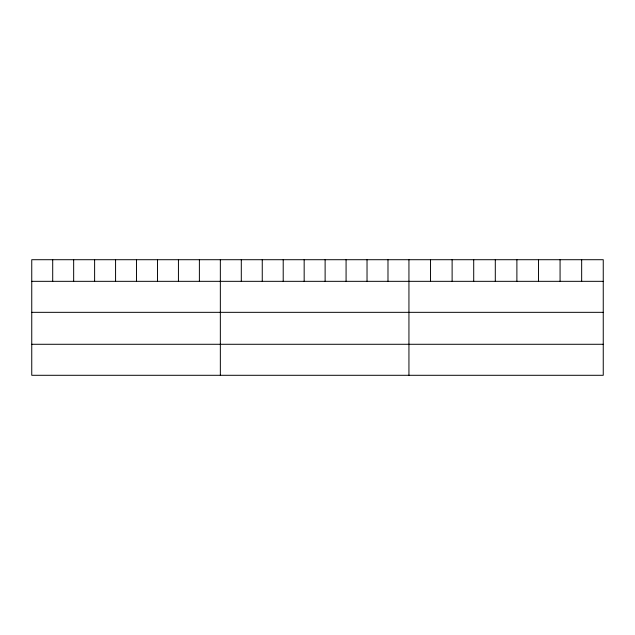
<?xml version="1.0" encoding="UTF-8"?>
<svg xmlns="http://www.w3.org/2000/svg" width="635" height="635" viewBox="0 0 635 635"><rect width="100%" height="100%" fill="white"/><g stroke="black" fill="none" stroke-linecap="round" stroke-linejoin="round"><path stroke-width="0.95" d="M603.25 281.329L603.25 375.293L31.75 375.293L31.75 259.707L603.25 259.707L603.25 281.329L31.75 281.329M31.75 312.333L603.25 312.333M31.75 344.281L603.25 344.281M581.66 259.707L581.66 281.329M560.07 259.707L560.07 281.329M538.48 259.707L538.48 281.329M516.89 259.707L516.89 281.329M495.3 259.707L495.3 281.329M473.71 259.707L473.71 281.329M452.12 259.707L452.12 281.329M430.53 259.707L430.53 281.329M408.94 259.707L408.94 375.293M387.985 259.707L387.985 281.329M367.03 259.707L367.03 281.329M346.075 259.707L346.075 281.329M325.12 259.707L325.12 281.329M304.165 259.707L304.165 281.329M283.21 259.707L283.21 281.329M262.255 259.707L262.255 281.329M241.3 259.707L241.3 281.329M220.345 259.707L220.345 375.293M199.39 259.707L199.39 281.329M178.435 259.707L178.435 281.329M157.48 259.707L157.48 281.329M136.525 259.707L136.525 281.329M115.57 259.707L115.57 281.329M94.615 259.707L94.615 281.329M73.66 259.707L73.66 281.329M52.705 259.707L52.705 281.329"/></g></svg>
